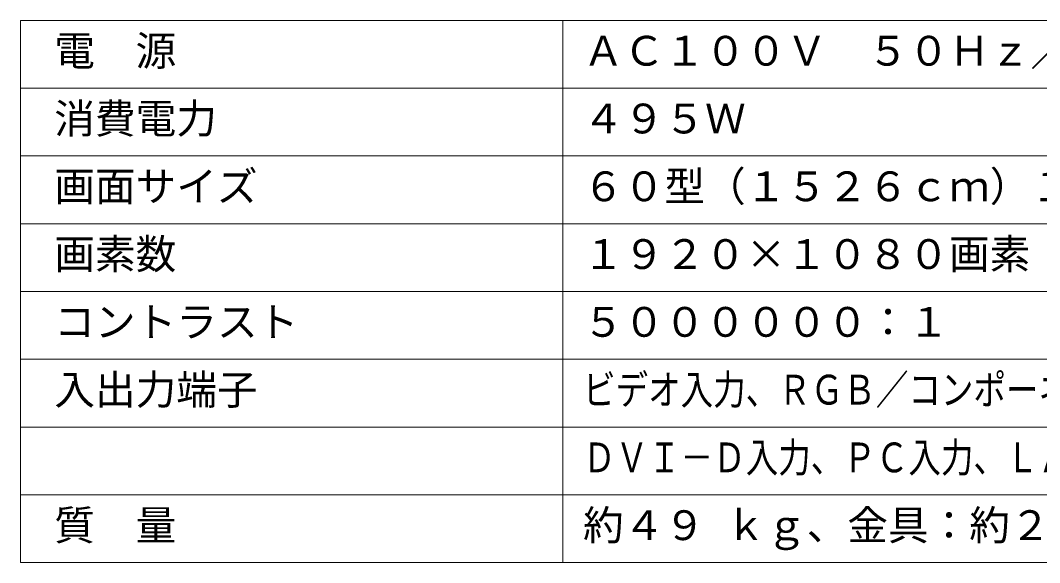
# Model space of a CAD drawing. Units: millimetres, scale not verified. Extents: x -63 to 62, y -57 to 57.
# Drawn here: x -62.7 to 12.5, y -56.5 to -16.5 of the extents above; entities that cross this region are included whole.
import ezdxf
from ezdxf.enums import TextEntityAlignment as Align

# ---------------------------------------------------------------- set-up
doc = ezdxf.new("R2010")
doc.units = ezdxf.units.MM
doc.header["$LTSCALE"] = 0.125
doc.layers.add('0-1_WAKU', color=1, linetype='Continuous', lineweight=18)
doc.layers.add('0-2_MOJI1', color=7, linetype='Continuous')
doc.styles.add('ＭＳ ゴシック', font='')
doc.styles.get('ＭＳ ゴシック').set_extended_font_data('MS Gothic')

msp = doc.modelspace()

# ---------------------------------------------------------------- linework, layer by layer
at = {"layer": '0-1_WAKU', "color": 4}
for p, q in [((-62.699, -16.5036), (-62.699, -56.5036)), ((-62.699, -16.5036), (62.301, -16.5036)), ((-22.699, -16.5036), (-22.699, -56.5036)), ((62.301, -56.5036), (-62.699, -56.5036))]:
    msp.add_line(p, q, dxfattribs=at)
at = {"layer": '0-1_WAKU'}
for p, q in [((-62.699, -21.5036), (62.301, -21.5036)), ((-62.699, -26.5036), (62.301, -26.5036)), ((-62.699, -31.5036), (62.301, -31.5036)), ((-62.699, -36.5036), (62.301, -36.5036)), ((-62.699, -41.5036), (62.301, -41.5036)), ((-62.699, -46.5036), (62.301, -46.5036)), ((-62.699, -51.5036), (62.301, -51.5036))]:
    msp.add_line(p, q, dxfattribs=at)

# ---------------------------------------------------------------- texts
at = {"layer": '0-2_MOJI1', "style": 'ＭＳ ゴシック'}
for s, p in [('電  源', (-60.199, -20.5036)), ('ＡＣ１００Ｖ\u3000５０Ｈｚ／６０Ｈｚ', (-21.199, -20.5036)), ('消費電力', (-60.199, -25.5036)), ('４９５Ｗ', (-21.199, -25.5036)), ('画面サイズ', (-60.199, -30.5036)), ('６０型（１５２６ｃｍ）１６：９', (-21.199, -30.5036)), ('画素数', (-60.199, -35.5036)), ('１９２０×１０８０画素', (-21.199, -35.5036)), ('コントラスト', (-60.199, -40.5036)), ('５００００００：１', (-21.199, -40.5036)), ('入出力端子', (-60.199, -45.5036)), ('質\u3000量', (-60.199, -55.5036)), ('約４９ ｋｇ、金具：約２．５ ｋｇ', (-21.199, -55.5036))]:
    msp.add_text(s, height=2.199, dxfattribs=at).set_placement(p, align=Align.BOTTOM_LEFT)
at = {"layer": '0-2_MOJI1', "style": 'ＭＳ ゴシック', "width": 0.8}
for s, p in [('ビデオ入力、ＲＧＢ／コンポーネントビデオ入力、ＨＤＭＩ入力', (-21.199, -45.5036)), ('ＤＶＩ－Ｄ入力、ＰＣ入力、ＬＡＮ、ＲＳ２３２Ｃ、音声入力', (-21.199, -50.5036))]:
    msp.add_text(s, height=2.199, dxfattribs=at).set_placement(p, align=Align.BOTTOM_LEFT)

doc.saveas('drawing.dxf')
